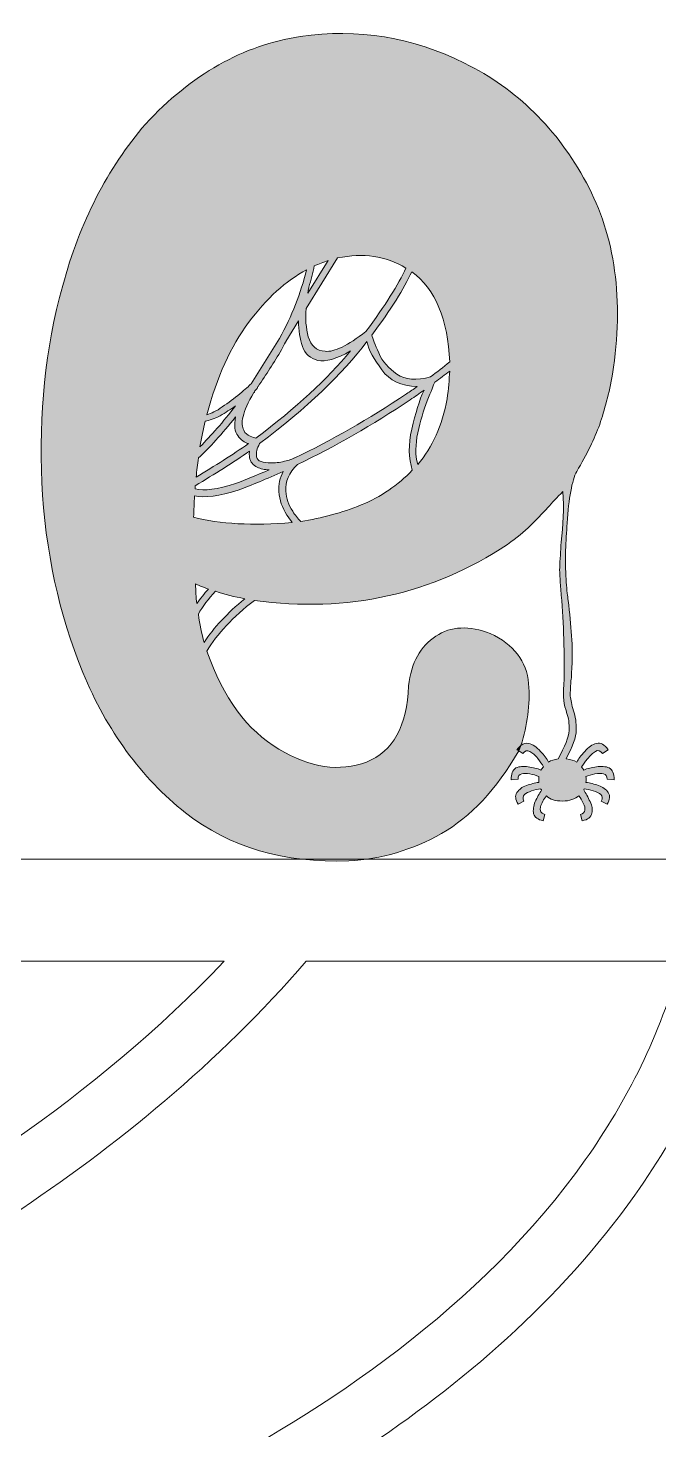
# Model space of a CAD drawing. Extents: x 32 to 969, y -780 to -219.
# Drawn here: x 213.1 to 337.1, y -495.7 to -219.8 of the extents above; entities that cross this region are included whole.
import ezdxf

# ---------------------------------------------------------------- set-up
doc = ezdxf.new("R2010")
doc.units = 0
doc.header["$MEASUREMENT"] = 0
doc.layers.add('Layer 1', color=7, linetype='Continuous', lineweight=0)

# ---------------------------------------------------------------- blocks, each defined once
blk = doc.blocks.new('Block_1')
at = {"layer": 'Layer 1', "true_color": 0x000000, "transparency": 33554687}
h = blk.add_hatch(color=18, dxfattribs=at)
h.dxf.hatch_style = 2
edge = h.paths.add_edge_path()
edge.add_spline(control_points=[(292.21, -288.5), (289.48, -289.23), (287.28, -289.12), (285.61, -287.97), (284.02, -286.81), (282.76, -285.45), (282.03, -283.77), (281.29, -282.19), (280.88, -280.94), (280.66, -280.31), (284.45, -275.26), (286.97, -271.07), (288.54, -267.81), (293.16, -271.27), (295.68, -277.16), (296, -285.55), (294.73, -286.61), (293.47, -287.55), (292.21, -288.5)], knot_values=[0, 0, 0, 0, 1, 1, 1, 2, 2, 2, 3, 3, 3, 4, 4, 4, 5, 5, 5, 6, 6, 6, 6], degree=3, periodic=0)
edge = h.paths.add_edge_path()
edge.add_spline(control_points=[(295.47, -292.8), (294.53, -298.04), (292.64, -302.35), (289.7, -305.71), (289.17, -303.92), (289.28, -301.82), (289.7, -299.52), (290.22, -297.2), (290.85, -295.1), (291.58, -293.21), (292.33, -291.33), (292.84, -290.07), (293.05, -289.54), (294.1, -288.81), (295.04, -288.07), (296, -287.34), (295.89, -289.02), (295.78, -290.91), (295.47, -292.8)], knot_values=[0, 0, 0, 0, 1, 1, 1, 2, 2, 2, 3, 3, 3, 4, 4, 4, 5, 5, 5, 6, 6, 6, 6], degree=3, periodic=0)
edge = h.paths.add_edge_path()
edge.add_spline(control_points=[(278.56, -313.68), (274.79, -315.25), (270.8, -316.31), (266.71, -316.94), (266.08, -316.31), (265.55, -315.68), (265.13, -314.94), (264.3, -313.68), (263.87, -312.42), (263.77, -310.95), (263.55, -309.18), (264.4, -307.39), (266.08, -305.71), (273.43, -302.25), (280.78, -297.94), (288.22, -293.01), (289.17, -292.38), (290.01, -291.74), (290.95, -291.11), (290.01, -293.11), (289.28, -295.63), (288.54, -298.77), (287.81, -301.82), (287.91, -304.45), (288.64, -306.86), (285.81, -309.81), (282.45, -312.11), (278.56, -313.68)], knot_values=[0, 0, 0, 0, 1, 1, 1, 2, 2, 2, 3, 3, 3, 4, 4, 4, 5, 5, 5, 6, 6, 6, 7, 7, 7, 8, 8, 8, 9, 9, 9, 9], degree=3, periodic=0)
edge = h.paths.add_edge_path()
edge.add_spline(control_points=[(245.61, -316.1), (245.71, -314.74), (245.71, -313.27), (245.81, -311.9), (247.81, -312.32), (250.65, -312.01), (254.42, -310.75), (257.05, -309.81), (259.99, -308.54), (263.24, -307.08), (262.61, -308.34), (262.3, -309.69), (262.41, -311.07), (262.51, -312.74), (263.04, -314.21), (263.98, -315.68), (264.3, -316.21), (264.61, -316.63), (265.03, -317.15), (257.26, -317.78), (250.75, -317.47), (245.61, -316.1)], knot_values=[0, 0, 0, 0, 1, 1, 1, 2, 2, 2, 3, 3, 3, 4, 4, 4, 5, 5, 5, 6, 6, 6, 7, 7, 7, 7], degree=3, periodic=0)
edge = h.paths.add_edge_path()
edge.add_spline(control_points=[(247.7, -340.77), (247.19, -338.98), (246.87, -337.2), (246.56, -335.21), (247.39, -333.64), (248.54, -332.16), (249.92, -330.69), (251.8, -331.32), (253.69, -331.74), (255.69, -332.16), (252.22, -334.99), (249.6, -337.82), (247.7, -340.77)], knot_values=[0, 0, 0, 0, 1, 1, 1, 2, 2, 2, 3, 3, 3, 4, 4, 4, 4], degree=3, periodic=0)
edge = h.paths.add_edge_path()
edge.add_spline(control_points=[(246.03, -329.22), (246.03, -329.22), (246.97, -329.65), (246.97, -329.65), (247.5, -329.85), (248.02, -330.06), (248.54, -330.28), (247.7, -331.11), (246.97, -332.16), (246.24, -333.11), (246.13, -331.85), (246.03, -330.59), (246.03, -329.22)], knot_values=[0, 0, 0, 0, 1, 1, 1, 2, 2, 2, 3, 3, 3, 4, 4, 4, 4], degree=3, periodic=0)
edge = h.paths.add_edge_path()
edge.add_spline(control_points=[(245.93, -309.91), (249.8, -307.59), (253.38, -305.39), (256.63, -303.09), (256.63, -303.4), (256.52, -303.72), (256.63, -304.03), (256.63, -304.98), (257.05, -305.61), (257.89, -306.13), (258.52, -306.45), (259.25, -306.76), (260.19, -306.76), (260.19, -306.76), (260.51, -306.76), (260.51, -306.76), (258.09, -307.81), (255.89, -308.75), (253.9, -309.49), (250.33, -310.64), (247.7, -310.95), (245.93, -310.54), (245.93, -310.54), (245.93, -309.91), (245.93, -309.91)], knot_values=[0, 0, 0, 0, 1, 1, 1, 2, 2, 2, 3, 3, 3, 4, 4, 4, 5, 5, 5, 6, 6, 6, 7, 7, 7, 8, 8, 8, 8], degree=3, periodic=0)
edge = h.paths.add_edge_path()
edge.add_spline(control_points=[(246.56, -304.45), (248.76, -302.46), (251.17, -299.73), (253.9, -296.37), (253.59, -298.04), (253.69, -299.3), (254.32, -300.05), (254.95, -300.88), (255.58, -301.4), (256.42, -301.62), (253.27, -303.82), (249.8, -306.02), (246.13, -308.22), (246.24, -306.96), (246.44, -305.71), (246.56, -304.45)], knot_values=[0, 0, 0, 0, 1, 1, 1, 2, 2, 2, 3, 3, 3, 4, 4, 4, 5, 5, 5, 5], degree=3, periodic=0)
edge = h.paths.add_edge_path()
edge.add_spline(control_points=[(247.92, -297.2), (248.76, -297.1), (249.7, -296.69), (250.86, -296.16), (251.9, -295.53), (252.85, -294.9), (253.9, -294.16), (251.38, -297.42), (249.07, -300.05), (246.87, -302.25), (247.19, -300.46), (247.6, -298.77), (247.92, -297.2)], knot_values=[0, 0, 0, 0, 1, 1, 1, 2, 2, 2, 3, 3, 3, 4, 4, 4, 4], degree=3, periodic=0)
edge = h.paths.add_edge_path()
edge.add_spline(control_points=[(256.42, -277.79), (259.99, -273.06), (263.77, -269.6), (267.86, -267.4), (266.71, -272.02), (264.92, -276.53), (262.51, -280.94), (262.51, -280.94), (256.95, -289.85), (256.95, -289.85), (256.52, -290.28), (255.79, -290.91), (254.73, -291.85), (253.59, -292.7), (252.53, -293.64), (251.27, -294.37), (250.12, -295.21), (249.07, -295.74), (248.23, -295.94), (250.23, -288.5), (252.96, -282.51), (256.42, -277.79)], knot_values=[0, 0, 0, 0, 1, 1, 1, 2, 2, 2, 3, 3, 3, 4, 4, 4, 5, 5, 5, 6, 6, 6, 7, 7, 7, 7], degree=3, periodic=0)
edge = h.paths.add_edge_path()
edge.add_spline(control_points=[(268.28, -270.86), (268.7, -269.39), (269.13, -268.03), (269.33, -266.66), (270.27, -266.24), (271.21, -265.93), (272.06, -265.61), (272.06, -265.61), (268.07, -272.02), (268.07, -272.02), (268.17, -271.27), (268.28, -270.86), (268.28, -270.86)], knot_values=[0, 0, 0, 0, 1, 1, 1, 2, 2, 2, 3, 3, 3, 4, 4, 4, 4], degree=3, periodic=0)
edge = h.paths.add_edge_path()
edge.add_spline(control_points=[(257.89, -300.56), (257.58, -300.46), (257.26, -300.36), (256.73, -300.15), (256.21, -299.93), (255.79, -299.62), (255.48, -298.99), (255.16, -298.36), (255.05, -297.52), (255.38, -296.26), (255.58, -295.1), (256.32, -293.53), (257.46, -291.54), (257.46, -291.54), (257.58, -291.54), (257.58, -291.54), (257.58, -291.43), (257.68, -291.33), (257.68, -291.23), (257.89, -291.01), (258.09, -290.8), (258.21, -290.6), (258.21, -290.6), (258.21, -290.48), (258.21, -290.48), (258.21, -290.48), (258.31, -290.38), (258.31, -290.38), (259.88, -288.07), (261.45, -285.65), (262.92, -283.14), (263.14, -282.62), (263.45, -282.09), (263.67, -281.66), (263.77, -281.56), (263.77, -281.56), (263.77, -281.56), (263.77, -281.56), (266.28, -277.48), (266.28, -277.48), (266.28, -279.36), (266.5, -281.04), (267.03, -282.51), (267.54, -283.98), (268.6, -284.92), (270.07, -285.24), (271.53, -285.55), (273.74, -285.02), (276.47, -283.35), (271.96, -288.91), (265.77, -294.59), (257.89, -300.56)], knot_values=[0, 0, 0, 0, 1, 1, 1, 2, 2, 2, 3, 3, 3, 4, 4, 4, 5, 5, 5, 6, 6, 6, 7, 7, 7, 8, 8, 8, 9, 9, 9, 10, 10, 10, 11, 11, 11, 12, 12, 12, 13, 13, 13, 14, 14, 14, 15, 15, 15, 16, 16, 16, 17, 17, 17, 17], degree=3, periodic=0)
edge = h.paths.add_edge_path()
edge.add_spline(control_points=[(258.62, -301.62), (267.86, -294.59), (274.89, -287.97), (279.72, -281.56), (280.03, -283.25), (281.09, -285.02), (282.66, -287.12), (284.14, -289.23), (286.44, -290.28), (289.6, -290.38), (288.85, -290.91), (288.22, -291.33), (287.49, -291.85), (280.03, -296.79), (272.69, -300.99), (265.55, -304.45), (265.55, -304.45), (265.45, -304.45), (265.45, -304.45), (264.81, -304.76), (264.08, -304.98), (263.14, -305.18), (262.19, -305.39), (261.25, -305.49), (260.31, -305.39), (259.57, -305.39), (259.05, -305.18), (258.52, -304.98), (258.21, -304.76), (257.99, -304.35), (257.99, -303.92), (257.89, -303.4), (258.09, -302.66), (258.62, -301.62)], knot_values=[0, 0, 0, 0, 1, 1, 1, 2, 2, 2, 3, 3, 3, 4, 4, 4, 5, 5, 5, 6, 6, 6, 7, 7, 7, 8, 8, 8, 9, 9, 9, 10, 10, 10, 11, 11, 11, 11], degree=3, periodic=0)
edge = h.paths.add_edge_path()
edge.add_spline(control_points=[(287.38, -267.08), (285.92, -270.33), (283.29, -274.43), (279.52, -279.58), (275.94, -282.31), (273.22, -283.67), (271.53, -283.45), (269.76, -283.35), (268.7, -282.31), (268.17, -280.62), (267.76, -278.83), (267.54, -277.05), (267.76, -275.06), (267.76, -275.06), (273.94, -265.08), (273.94, -265.08), (278.99, -264.04), (283.39, -264.67), (287.38, -267.08)], knot_values=[0, 0, 0, 0, 1, 1, 1, 2, 2, 2, 3, 3, 3, 4, 4, 4, 5, 5, 5, 6, 6, 6, 6], degree=3, periodic=0)
edge = h.paths.add_edge_path()
edge.add_spline(control_points=[(326.23, -366.61), (326.75, -366.71), (326.96, -367.02), (326.96, -367.65), (326.96, -367.65), (328.32, -367.77), (328.32, -367.77), (328.32, -366.61), (328, -365.77), (327.37, -365.45), (326.65, -365.14), (325.8, -365.04), (324.86, -365.24), (323.92, -365.35), (323.07, -365.55), (322.34, -365.87), (322.23, -365.67), (322.13, -365.45), (321.91, -365.24), (322.23, -364.82), (322.56, -364.29), (323.07, -363.67), (323.6, -363.04), (324.13, -362.51), (324.64, -362.19), (325.17, -361.88), (325.59, -361.99), (326.02, -362.62), (326.02, -362.62), (327.17, -361.88), (327.17, -361.88), (326.43, -360.83), (325.7, -360.42), (324.86, -360.62), (324.02, -360.83), (323.29, -361.36), (322.56, -362.19), (321.81, -363.04), (321.29, -363.67), (320.97, -364.29), (320.46, -363.98), (319.83, -363.78), (318.98, -363.67), (318.98, -363.67), (318.87, -363.67), (318.87, -363.67), (320.14, -361.25), (320.87, -359.36), (320.87, -358), (320.87, -356.53), (320.77, -355.27), (320.34, -354.22), (319.93, -352.96), (319.83, -352.02), (319.71, -351.29), (319.71, -350.54), (319.71, -349.7), (319.83, -348.76), (319.83, -348.44), (319.83, -348.13), (319.93, -347.71), (319.93, -347.71), (319.93, -346.77), (319.93, -346.77), (320.14, -344.04), (320.14, -341.62), (319.93, -339.42), (319.83, -337.32), (319.61, -335.01), (319.3, -332.49), (319.2, -332.08), (319.2, -331.55), (319.08, -331.02), (318.97, -329.79), (318.87, -328.18), (318.78, -326.21), (318.78, -326.21), (318.78, -326.12), (318.78, -326.12), (318.78, -326.12), (318.79, -322.64), (318.79, -322.64), (318.87, -320.83), (318.97, -319.04), (319.08, -317.26), (319.4, -312.32), (320.03, -308.96), (320.97, -307.08), (322.97, -303.72), (324.44, -300.67), (325.49, -297.83), (326.43, -295), (327.37, -291.74), (328, -287.97), (330.32, -273.37), (328.53, -260.78), (322.87, -250.29), (317.1, -239.68), (309.22, -231.81), (298.93, -226.78), (288.75, -221.63), (277.93, -219.84), (266.6, -221.52), (255.38, -223.2), (245.19, -228.98), (236.17, -238.74), (228.7, -247.45), (223.24, -258.05), (219.89, -270.54), (216.43, -283.04), (215.17, -295.94), (215.8, -309.28), (216.43, -322.72), (219.16, -335.21), (223.87, -346.64), (228.6, -358.19), (235.32, -367.33), (244.03, -374.26), (252.75, -381.08), (263.45, -384.22), (276.16, -383.71), (282.56, -383.39), (288.64, -381.61), (294.41, -378.35), (300.1, -375.04), (305.18, -369.68), (309.56, -362.09), (309.56, -362.09), (309.22, -361.88), (309.22, -361.88), (309.47, -361.51), (309.74, -361.24), (309.99, -361.02), (311.28, -357.06), (311.83, -353), (311.52, -348.85), (311.11, -344.44), (308.59, -341.18), (303.97, -338.98), (299.87, -337.41), (296.2, -337.51), (293.27, -339.51), (290.22, -341.5), (288.44, -344.76), (287.91, -349.27), (287.59, -357.25), (284.86, -362.18), (279.62, -364.28), (274.37, -366.28), (268.6, -365.44), (262.41, -361.77), (256.21, -358.09), (251.49, -351.69), (248.23, -342.45), (250.23, -339.08), (253.38, -335.72), (257.58, -332.48), (275.94, -334.99), (292.53, -331.32), (307.33, -321.46), (309.22, -320.09), (310.69, -318.94), (311.84, -317.78), (313, -316.63), (314.15, -315.47), (315.31, -314.21), (316.15, -313.27), (317.1, -312.21), (318.24, -311.07), (318.46, -314.42), (318.35, -317.67), (317.93, -321.03), (317.79, -322.75), (317.7, -324.45), (317.62, -326.12), (317.62, -326.25), (317.61, -326.38), (317.61, -326.5), (317.64, -327.06), (317.66, -327.61), (317.7, -328.16), (317.76, -329.27), (317.84, -330.35), (317.93, -331.45), (318.46, -337.11), (318.56, -342.98), (318.46, -349.07), (318.24, -351.39), (318.46, -353.17), (318.98, -354.43), (318.98, -354.53), (318.98, -354.53), (318.98, -354.53), (319.4, -355.59), (319.51, -356.73), (319.51, -358.1), (319.4, -359.36), (318.67, -361.25), (317.3, -363.67), (316.57, -363.78), (315.94, -363.98), (315.41, -364.29), (315.1, -363.67), (314.57, -362.94), (313.84, -362.19), (313.11, -361.36), (312.37, -360.83), (311.52, -360.62), (310.98, -360.49), (310.48, -360.62), (309.99, -361.02), (309.91, -361.27), (309.84, -361.51), (309.75, -361.77), (309.69, -361.88), (309.62, -361.99), (309.56, -362.09), (309.56, -362.09), (310.38, -362.62), (310.38, -362.62), (310.79, -362.09), (311.21, -361.88), (311.74, -362.19), (312.27, -362.51), (312.79, -362.94), (313.31, -363.56), (313.74, -364.19), (314.15, -364.72), (314.47, -365.24), (314.25, -365.35), (314.05, -365.67), (313.94, -365.87), (313.21, -365.55), (312.37, -365.35), (311.42, -365.24), (310.48, -365.04), (309.75, -365.14), (309.01, -365.45), (308.38, -365.87), (308.06, -366.61), (308.06, -367.77), (308.06, -367.77), (309.43, -367.65), (309.43, -367.65), (309.43, -367.02), (309.64, -366.71), (310.16, -366.61), (310.58, -366.5), (311.11, -366.5), (311.74, -366.61), (312.37, -366.71), (313, -366.92), (313.52, -367.14), (313.52, -367.14), (313.52, -368.28), (313.52, -368.28), (312.68, -368.4), (311.95, -368.6), (311.11, -368.91), (310.16, -369.23), (309.64, -369.65), (309.22, -370.28), (308.79, -370.91), (308.91, -371.64), (309.43, -372.59), (309.43, -372.59), (310.58, -371.96), (310.58, -371.96), (310.38, -371.44), (310.38, -371.01), (310.69, -370.7), (311.01, -370.38), (311.52, -370.18), (312.05, -369.97), (312.68, -369.75), (313.31, -369.65), (313.94, -369.54), (313.94, -369.65), (313.94, -369.65), (313.94, -369.65), (314.05, -369.75), (314.05, -369.75), (314.05, -369.85), (313.62, -370.5), (313.21, -371.23), (312.79, -372.07), (312.48, -372.9), (312.37, -373.74), (312.48, -374.48), (312.68, -375.11), (313.31, -375.63), (314.37, -375.84), (314.37, -375.84), (314.68, -374.59), (314.68, -374.59), (313.94, -374.37), (313.62, -373.86), (313.84, -373.11), (314.05, -372.38), (314.47, -371.64), (315, -370.91), (315.73, -371.64), (316.78, -371.96), (318.14, -371.96), (319.61, -371.96), (320.66, -371.54), (321.4, -370.91), (321.71, -371.33), (322.03, -371.86), (322.23, -372.38), (322.56, -372.9), (322.66, -373.33), (322.56, -373.74), (322.56, -374.17), (322.23, -374.48), (321.71, -374.59), (321.71, -374.59), (322.03, -375.84), (322.03, -375.84), (323.19, -375.63), (323.81, -375.11), (323.92, -374.37), (324.13, -373.64), (324.02, -372.9), (323.6, -372.07), (323.19, -371.23), (322.76, -370.38), (322.34, -369.75), (322.34, -369.75), (322.44, -369.54), (322.44, -369.54), (322.97, -369.65), (323.6, -369.75), (324.23, -369.97), (324.86, -370.07), (325.39, -370.38), (325.7, -370.7), (326.02, -371.01), (326.12, -371.44), (325.8, -371.96), (325.8, -371.96), (326.96, -372.59), (326.96, -372.59), (327.49, -371.64), (327.59, -370.91), (327.17, -370.28), (326.75, -369.65), (326.12, -369.23), (325.27, -368.91), (324.44, -368.6), (323.6, -368.4), (322.76, -368.28), (322.87, -367.87), (322.87, -367.55), (322.76, -367.14), (323.29, -366.92), (323.92, -366.81), (324.54, -366.61), (325.27, -366.5), (325.8, -366.5), (326.23, -366.61)], knot_values=[0, 0, 0, 0, 1, 1, 1, 2, 2, 2, 3, 3, 3, 4, 4, 4, 5, 5, 5, 6, 6, 6, 7, 7, 7, 8, 8, 8, 9, 9, 9, 10, 10, 10, 11, 11, 11, 12, 12, 12, 13, 13, 13, 14, 14, 14, 15, 15, 15, 16, 16, 16, 17, 17, 17, 18, 18, 18, 19, 19, 19, 20, 20, 20, 21, 21, 21, 22, 22, 22, 23, 23, 23, 24, 24, 24, 25, 25, 25, 26, 26, 26, 27, 27, 27, 28, 28, 28, 29, 29, 29, 30, 30, 30, 31, 31, 31, 32, 32, 32, 33, 33, 33, 34, 34, 34, 35, 35, 35, 36, 36, 36, 37, 37, 37, 38, 38, 38, 39, 39, 39, 40, 40, 40, 41, 41, 41, 42, 42, 42, 43, 43, 43, 44, 44, 44, 45, 45, 45, 46, 46, 46, 47, 47, 47, 48, 48, 48, 49, 49, 49, 50, 50, 50, 51, 51, 51, 52, 52, 52, 53, 53, 53, 54, 54, 54, 55, 55, 55, 56, 56, 56, 57, 57, 57, 58, 58, 58, 59, 59, 59, 60, 60, 60, 61, 61, 61, 62, 62, 62, 63, 63, 63, 64, 64, 64, 65, 65, 65, 66, 66, 66, 67, 67, 67, 68, 68, 68, 69, 69, 69, 70, 70, 70, 71, 71, 71, 72, 72, 72, 73, 73, 73, 74, 74, 74, 75, 75, 75, 76, 76, 76, 77, 77, 77, 78, 78, 78, 79, 79, 79, 80, 80, 80, 81, 81, 81, 82, 82, 82, 83, 83, 83, 84, 84, 84, 85, 85, 85, 86, 86, 86, 87, 87, 87, 88, 88, 88, 89, 89, 89, 90, 90, 90, 91, 91, 91, 92, 92, 92, 93, 93, 93, 94, 94, 94, 95, 95, 95, 96, 96, 96, 97, 97, 97, 98, 98, 98, 99, 99, 99, 100, 100, 100, 101, 101, 101, 102, 102, 102, 103, 103, 103, 104, 104, 104, 105, 105, 105, 106, 106, 106, 107, 107, 107, 108, 108, 108, 109, 109, 109, 110, 110, 110, 111, 111, 111, 112, 112, 112, 113, 113, 113, 114, 114, 114, 115, 115, 115, 116, 116, 116, 117, 117, 117, 118, 118, 118, 119, 119, 119, 120, 120, 120, 120], degree=3, periodic=0)
h = blk.add_hatch(color=18, dxfattribs=at)
h.dxf.hatch_style = 2
edge = h.paths.add_edge_path()
edge.add_spline(control_points=[(309.22, -361.88), (309.22, -361.88), (309.56, -362.09), (309.56, -362.09), (309.62, -361.99), (309.69, -361.88), (309.75, -361.77), (309.84, -361.51), (309.91, -361.27), (309.99, -361.02), (309.74, -361.24), (309.47, -361.51), (309.22, -361.88)], knot_values=[0, 0, 0, 0, 1, 1, 1, 2, 2, 2, 3, 3, 3, 4, 4, 4, 4], degree=3, periodic=0)
h = blk.add_hatch(color=18, dxfattribs=at)
h.dxf.hatch_style = 2
edge = h.paths.add_edge_path()
edge.add_spline(control_points=[(309.99, -361.02), (309.91, -361.27), (309.84, -361.51), (309.75, -361.77), (309.69, -361.88), (309.62, -361.99), (309.56, -362.09), (309.56, -362.09), (309.22, -361.88), (309.22, -361.88), (309.47, -361.51), (309.74, -361.24), (309.99, -361.02)], knot_values=[0, 0, 0, 0, 1, 1, 1, 2, 2, 2, 3, 3, 3, 4, 4, 4, 4], degree=3, periodic=0)
at = {"layer": 'Layer 1'}
for points, knots in [([(326.23, -366.61), (326.75, -366.71), (326.96, -367.02), (326.96, -367.65), (326.96, -367.65), (328.32, -367.77), (328.32, -367.77), (328.32, -366.61), (328, -365.77), (327.37, -365.45), (326.65, -365.14), (325.8, -365.04), (324.86, -365.24), (323.92, -365.35), (323.07, -365.55), (322.34, -365.87), (322.23, -365.67), (322.13, -365.45), (321.91, -365.24), (322.23, -364.82), (322.56, -364.29), (323.07, -363.67), (323.6, -363.04), (324.13, -362.51), (324.64, -362.19), (325.17, -361.88), (325.59, -361.99), (326.02, -362.62), (326.02, -362.62), (327.17, -361.88), (327.17, -361.88), (326.43, -360.83), (325.7, -360.42), (324.86, -360.62), (324.02, -360.83), (323.29, -361.36), (322.56, -362.19), (321.81, -363.04), (321.29, -363.67), (320.97, -364.29), (320.46, -363.98), (319.83, -363.78), (318.98, -363.67), (318.98, -363.67), (318.87, -363.67), (318.87, -363.67), (320.14, -361.25), (320.87, -359.36), (320.87, -358), (320.87, -356.53), (320.77, -355.27), (320.34, -354.22), (319.93, -352.96), (319.83, -352.02), (319.71, -351.29), (319.71, -350.54), (319.71, -349.7), (319.83, -348.76), (319.83, -348.44), (319.83, -348.13), (319.93, -347.71), (319.93, -347.71), (319.93, -346.77), (319.93, -346.77), (320.14, -344.04), (320.14, -341.62), (319.93, -339.42), (319.83, -337.32), (319.61, -335.01), (319.3, -332.49), (319.2, -332.08), (319.2, -331.55), (319.08, -331.02), (318.97, -329.79), (318.87, -328.18), (318.78, -326.21), (318.78, -326.21), (318.78, -326.12), (318.78, -326.12), (318.78, -326.12), (318.79, -322.64), (318.79, -322.64), (318.87, -320.83), (318.97, -319.04), (319.08, -317.26), (319.4, -312.32), (320.03, -308.96), (320.97, -307.08), (322.97, -303.72), (324.44, -300.67), (325.49, -297.83), (326.43, -295), (327.37, -291.74), (328, -287.97), (330.32, -273.37), (328.53, -260.78), (322.87, -250.29), (317.1, -239.68), (309.22, -231.81), (298.93, -226.78), (288.75, -221.63), (277.93, -219.84), (266.6, -221.52), (255.38, -223.2), (245.19, -228.98), (236.17, -238.74), (228.7, -247.45), (223.24, -258.05), (219.89, -270.54), (216.43, -283.04), (215.17, -295.94), (215.8, -309.28), (216.43, -322.72), (219.16, -335.21), (223.87, -346.64), (228.6, -358.19), (235.32, -367.33), (244.03, -374.26), (252.75, -381.08), (263.45, -384.22), (276.16, -383.71), (282.56, -383.39), (288.64, -381.61), (294.41, -378.35), (300.1, -375.04), (305.18, -369.68), (309.56, -362.09), (309.56, -362.09), (309.22, -361.88), (309.22, -361.88), (309.47, -361.51), (309.74, -361.24), (309.99, -361.02), (311.28, -357.06), (311.83, -353), (311.52, -348.85), (311.11, -344.44), (308.59, -341.18), (303.97, -338.98), (299.87, -337.41), (296.2, -337.51), (293.27, -339.51), (290.22, -341.5), (288.44, -344.76), (287.91, -349.27), (287.59, -357.25), (284.86, -362.18), (279.62, -364.28), (274.37, -366.28), (268.6, -365.44), (262.41, -361.77), (256.21, -358.09), (251.49, -351.69), (248.23, -342.45), (250.23, -339.08), (253.38, -335.72), (257.58, -332.48), (275.94, -334.99), (292.53, -331.32), (307.33, -321.46), (309.22, -320.09), (310.69, -318.94), (311.84, -317.78), (313, -316.63), (314.15, -315.47), (315.31, -314.21), (316.15, -313.27), (317.1, -312.21), (318.24, -311.07), (318.46, -314.42), (318.35, -317.67), (317.93, -321.03), (317.79, -322.75), (317.7, -324.45), (317.62, -326.12), (317.62, -326.25), (317.61, -326.38), (317.61, -326.5), (317.64, -327.06), (317.66, -327.61), (317.7, -328.16), (317.76, -329.27), (317.84, -330.35), (317.93, -331.45), (318.46, -337.11), (318.56, -342.98), (318.46, -349.07), (318.24, -351.39), (318.46, -353.17), (318.98, -354.43), (318.98, -354.53), (318.98, -354.53), (318.98, -354.53), (319.4, -355.59), (319.51, -356.73), (319.51, -358.1), (319.4, -359.36), (318.67, -361.25), (317.3, -363.67), (316.57, -363.78), (315.94, -363.98), (315.41, -364.29), (315.1, -363.67), (314.57, -362.94), (313.84, -362.19), (313.11, -361.36), (312.37, -360.83), (311.52, -360.62), (310.98, -360.49), (310.48, -360.62), (309.99, -361.02), (309.91, -361.27), (309.84, -361.51), (309.75, -361.77), (309.69, -361.88), (309.62, -361.99), (309.56, -362.09), (309.56, -362.09), (310.38, -362.62), (310.38, -362.62), (310.79, -362.09), (311.21, -361.88), (311.74, -362.19), (312.27, -362.51), (312.79, -362.94), (313.31, -363.56), (313.74, -364.19), (314.15, -364.72), (314.47, -365.24), (314.25, -365.35), (314.05, -365.67), (313.94, -365.87), (313.21, -365.55), (312.37, -365.35), (311.42, -365.24), (310.48, -365.04), (309.75, -365.14), (309.01, -365.45), (308.38, -365.87), (308.06, -366.61), (308.06, -367.77), (308.06, -367.77), (309.43, -367.65), (309.43, -367.65), (309.43, -367.02), (309.64, -366.71), (310.16, -366.61), (310.58, -366.5), (311.11, -366.5), (311.74, -366.61), (312.37, -366.71), (313, -366.92), (313.52, -367.14), (313.52, -367.14), (313.52, -368.28), (313.52, -368.28), (312.68, -368.4), (311.95, -368.6), (311.11, -368.91), (310.16, -369.23), (309.64, -369.65), (309.22, -370.28), (308.79, -370.91), (308.91, -371.64), (309.43, -372.59), (309.43, -372.59), (310.58, -371.96), (310.58, -371.96), (310.38, -371.44), (310.38, -371.01), (310.69, -370.7), (311.01, -370.38), (311.52, -370.18), (312.05, -369.97), (312.68, -369.75), (313.31, -369.65), (313.94, -369.54), (313.94, -369.65), (313.94, -369.65), (313.94, -369.65), (314.05, -369.75), (314.05, -369.75), (314.05, -369.85), (313.62, -370.5), (313.21, -371.23), (312.79, -372.07), (312.48, -372.9), (312.37, -373.74), (312.48, -374.48), (312.68, -375.11), (313.31, -375.63), (314.37, -375.84), (314.37, -375.84), (314.68, -374.59), (314.68, -374.59), (313.94, -374.37), (313.62, -373.86), (313.84, -373.11), (314.05, -372.38), (314.47, -371.64), (315, -370.91), (315.73, -371.64), (316.78, -371.96), (318.14, -371.96), (319.61, -371.96), (320.66, -371.54), (321.4, -370.91), (321.71, -371.33), (322.03, -371.86), (322.23, -372.38), (322.56, -372.9), (322.66, -373.33), (322.56, -373.74), (322.56, -374.17), (322.23, -374.48), (321.71, -374.59), (321.71, -374.59), (322.03, -375.84), (322.03, -375.84), (323.19, -375.63), (323.81, -375.11), (323.92, -374.37), (324.13, -373.64), (324.02, -372.9), (323.6, -372.07), (323.19, -371.23), (322.76, -370.38), (322.34, -369.75), (322.34, -369.75), (322.44, -369.54), (322.44, -369.54), (322.97, -369.65), (323.6, -369.75), (324.23, -369.97), (324.86, -370.07), (325.39, -370.38), (325.7, -370.7), (326.02, -371.01), (326.12, -371.44), (325.8, -371.96), (325.8, -371.96), (326.96, -372.59), (326.96, -372.59), (327.49, -371.64), (327.59, -370.91), (327.17, -370.28), (326.75, -369.65), (326.12, -369.23), (325.27, -368.91), (324.44, -368.6), (323.6, -368.4), (322.76, -368.28), (322.87, -367.87), (322.87, -367.55), (322.76, -367.14), (323.29, -366.92), (323.92, -366.81), (324.54, -366.61), (325.27, -366.5), (325.8, -366.5), (326.23, -366.61)], [0, 0, 0, 0, 1, 1, 1, 2, 2, 2, 3, 3, 3, 4, 4, 4, 5, 5, 5, 6, 6, 6, 7, 7, 7, 8, 8, 8, 9, 9, 9, 10, 10, 10, 11, 11, 11, 12, 12, 12, 13, 13, 13, 14, 14, 14, 15, 15, 15, 16, 16, 16, 17, 17, 17, 18, 18, 18, 19, 19, 19, 20, 20, 20, 21, 21, 21, 22, 22, 22, 23, 23, 23, 24, 24, 24, 25, 25, 25, 26, 26, 26, 27, 27, 27, 28, 28, 28, 29, 29, 29, 30, 30, 30, 31, 31, 31, 32, 32, 32, 33, 33, 33, 34, 34, 34, 35, 35, 35, 36, 36, 36, 37, 37, 37, 38, 38, 38, 39, 39, 39, 40, 40, 40, 41, 41, 41, 42, 42, 42, 43, 43, 43, 44, 44, 44, 45, 45, 45, 46, 46, 46, 47, 47, 47, 48, 48, 48, 49, 49, 49, 50, 50, 50, 51, 51, 51, 52, 52, 52, 53, 53, 53, 54, 54, 54, 55, 55, 55, 56, 56, 56, 57, 57, 57, 58, 58, 58, 59, 59, 59, 60, 60, 60, 61, 61, 61, 62, 62, 62, 63, 63, 63, 64, 64, 64, 65, 65, 65, 66, 66, 66, 67, 67, 67, 68, 68, 68, 69, 69, 69, 70, 70, 70, 71, 71, 71, 72, 72, 72, 73, 73, 73, 74, 74, 74, 75, 75, 75, 76, 76, 76, 77, 77, 77, 78, 78, 78, 79, 79, 79, 80, 80, 80, 81, 81, 81, 82, 82, 82, 83, 83, 83, 84, 84, 84, 85, 85, 85, 86, 86, 86, 87, 87, 87, 88, 88, 88, 89, 89, 89, 90, 90, 90, 91, 91, 91, 92, 92, 92, 93, 93, 93, 94, 94, 94, 95, 95, 95, 96, 96, 96, 97, 97, 97, 98, 98, 98, 99, 99, 99, 100, 100, 100, 101, 101, 101, 102, 102, 102, 103, 103, 103, 104, 104, 104, 105, 105, 105, 106, 106, 106, 107, 107, 107, 108, 108, 108, 109, 109, 109, 110, 110, 110, 111, 111, 111, 112, 112, 112, 113, 113, 113, 114, 114, 114, 115, 115, 115, 116, 116, 116, 117, 117, 117, 118, 118, 118, 119, 119, 119, 120, 120, 120, 120]), ([(287.38, -267.08), (285.92, -270.33), (283.29, -274.43), (279.52, -279.58), (275.94, -282.31), (273.22, -283.67), (271.53, -283.45), (269.76, -283.35), (268.7, -282.31), (268.17, -280.62), (267.76, -278.83), (267.54, -277.05), (267.76, -275.06), (267.76, -275.06), (273.94, -265.08), (273.94, -265.08), (278.99, -264.04), (283.39, -264.67), (287.38, -267.08)], [0, 0, 0, 0, 1, 1, 1, 2, 2, 2, 3, 3, 3, 4, 4, 4, 5, 5, 5, 6, 6, 6, 6]), ([(256.42, -277.79), (259.99, -273.06), (263.77, -269.6), (267.86, -267.4), (266.71, -272.02), (264.92, -276.53), (262.51, -280.94), (262.51, -280.94), (256.95, -289.85), (256.95, -289.85), (256.52, -290.28), (255.79, -290.91), (254.73, -291.85), (253.59, -292.7), (252.53, -293.64), (251.27, -294.37), (250.12, -295.21), (249.07, -295.74), (248.23, -295.94), (250.23, -288.5), (252.96, -282.51), (256.42, -277.79)], [0, 0, 0, 0, 1, 1, 1, 2, 2, 2, 3, 3, 3, 4, 4, 4, 5, 5, 5, 6, 6, 6, 7, 7, 7, 7]), ([(268.28, -270.86), (268.7, -269.39), (269.13, -268.03), (269.33, -266.66), (270.27, -266.24), (271.21, -265.93), (272.06, -265.61), (272.06, -265.61), (268.07, -272.02), (268.07, -272.02), (268.17, -271.27), (268.28, -270.86), (268.28, -270.86)], [0, 0, 0, 0, 1, 1, 1, 2, 2, 2, 3, 3, 3, 4, 4, 4, 4]), ([(292.21, -288.5), (289.48, -289.23), (287.28, -289.12), (285.61, -287.97), (284.02, -286.81), (282.76, -285.45), (282.03, -283.77), (281.29, -282.19), (280.88, -280.94), (280.66, -280.31), (284.45, -275.26), (286.97, -271.07), (288.54, -267.81), (293.16, -271.27), (295.68, -277.16), (296, -285.55), (294.73, -286.61), (293.47, -287.55), (292.21, -288.5)], [0, 0, 0, 0, 1, 1, 1, 2, 2, 2, 3, 3, 3, 4, 4, 4, 5, 5, 5, 6, 6, 6, 6]), ([(257.89, -300.56), (257.58, -300.46), (257.26, -300.36), (256.73, -300.15), (256.21, -299.93), (255.79, -299.62), (255.48, -298.99), (255.16, -298.36), (255.05, -297.52), (255.38, -296.26), (255.58, -295.1), (256.32, -293.53), (257.46, -291.54), (257.46, -291.54), (257.58, -291.54), (257.58, -291.54), (257.58, -291.43), (257.68, -291.33), (257.68, -291.23), (257.89, -291.01), (258.09, -290.8), (258.21, -290.6), (258.21, -290.6), (258.21, -290.48), (258.21, -290.48), (258.21, -290.48), (258.31, -290.38), (258.31, -290.38), (259.88, -288.07), (261.45, -285.65), (262.92, -283.14), (263.14, -282.62), (263.45, -282.09), (263.67, -281.66), (263.77, -281.56), (263.77, -281.56), (263.77, -281.56), (263.77, -281.56), (266.28, -277.48), (266.28, -277.48), (266.28, -279.36), (266.5, -281.04), (267.03, -282.51), (267.54, -283.98), (268.6, -284.92), (270.07, -285.24), (271.53, -285.55), (273.74, -285.02), (276.47, -283.35), (271.96, -288.91), (265.77, -294.59), (257.89, -300.56)], [0, 0, 0, 0, 1, 1, 1, 2, 2, 2, 3, 3, 3, 4, 4, 4, 5, 5, 5, 6, 6, 6, 7, 7, 7, 8, 8, 8, 9, 9, 9, 10, 10, 10, 11, 11, 11, 12, 12, 12, 13, 13, 13, 14, 14, 14, 15, 15, 15, 16, 16, 16, 17, 17, 17, 17]), ([(258.62, -301.62), (267.86, -294.59), (274.89, -287.97), (279.72, -281.56), (280.03, -283.25), (281.09, -285.02), (282.66, -287.12), (284.14, -289.23), (286.44, -290.28), (289.6, -290.38), (288.85, -290.91), (288.22, -291.33), (287.49, -291.85), (280.03, -296.79), (272.69, -300.99), (265.55, -304.45), (265.55, -304.45), (265.45, -304.45), (265.45, -304.45), (264.81, -304.76), (264.08, -304.98), (263.14, -305.18), (262.19, -305.39), (261.25, -305.49), (260.31, -305.39), (259.57, -305.39), (259.05, -305.18), (258.52, -304.98), (258.21, -304.76), (257.99, -304.35), (257.99, -303.92), (257.89, -303.4), (258.09, -302.66), (258.62, -301.62)], [0, 0, 0, 0, 1, 1, 1, 2, 2, 2, 3, 3, 3, 4, 4, 4, 5, 5, 5, 6, 6, 6, 7, 7, 7, 8, 8, 8, 9, 9, 9, 10, 10, 10, 11, 11, 11, 11]), ([(295.47, -292.8), (294.53, -298.04), (292.64, -302.35), (289.7, -305.71), (289.17, -303.92), (289.28, -301.82), (289.7, -299.52), (290.22, -297.2), (290.85, -295.1), (291.58, -293.21), (292.33, -291.33), (292.84, -290.07), (293.05, -289.54), (294.1, -288.81), (295.04, -288.07), (296, -287.34), (295.89, -289.02), (295.78, -290.91), (295.47, -292.8)], [0, 0, 0, 0, 1, 1, 1, 2, 2, 2, 3, 3, 3, 4, 4, 4, 5, 5, 5, 6, 6, 6, 6]), ([(278.56, -313.68), (274.79, -315.25), (270.8, -316.31), (266.71, -316.94), (266.08, -316.31), (265.55, -315.68), (265.13, -314.94), (264.3, -313.68), (263.87, -312.42), (263.77, -310.95), (263.55, -309.18), (264.4, -307.39), (266.08, -305.71), (273.43, -302.25), (280.78, -297.94), (288.22, -293.01), (289.17, -292.38), (290.01, -291.74), (290.95, -291.11), (290.01, -293.11), (289.28, -295.63), (288.54, -298.77), (287.81, -301.82), (287.91, -304.45), (288.64, -306.86), (285.81, -309.81), (282.45, -312.11), (278.56, -313.68)], [0, 0, 0, 0, 1, 1, 1, 2, 2, 2, 3, 3, 3, 4, 4, 4, 5, 5, 5, 6, 6, 6, 7, 7, 7, 8, 8, 8, 9, 9, 9, 9]), ([(247.92, -297.2), (248.76, -297.1), (249.7, -296.69), (250.86, -296.16), (251.9, -295.53), (252.85, -294.9), (253.9, -294.16), (251.38, -297.42), (249.07, -300.05), (246.87, -302.25), (247.19, -300.46), (247.6, -298.77), (247.92, -297.2)], [0, 0, 0, 0, 1, 1, 1, 2, 2, 2, 3, 3, 3, 4, 4, 4, 4]), ([(246.56, -304.45), (248.76, -302.46), (251.17, -299.73), (253.9, -296.37), (253.59, -298.04), (253.69, -299.3), (254.32, -300.05), (254.95, -300.88), (255.58, -301.4), (256.42, -301.62), (253.27, -303.82), (249.8, -306.02), (246.13, -308.22), (246.24, -306.96), (246.44, -305.71), (246.56, -304.45)], [0, 0, 0, 0, 1, 1, 1, 2, 2, 2, 3, 3, 3, 4, 4, 4, 5, 5, 5, 5]), ([(245.93, -309.91), (249.8, -307.59), (253.38, -305.39), (256.63, -303.09), (256.63, -303.4), (256.52, -303.72), (256.63, -304.03), (256.63, -304.98), (257.05, -305.61), (257.89, -306.13), (258.52, -306.45), (259.25, -306.76), (260.19, -306.76), (260.19, -306.76), (260.51, -306.76), (260.51, -306.76), (258.09, -307.81), (255.89, -308.75), (253.9, -309.49), (250.33, -310.64), (247.7, -310.95), (245.93, -310.54), (245.93, -310.54), (245.93, -309.91), (245.93, -309.91)], [0, 0, 0, 0, 1, 1, 1, 2, 2, 2, 3, 3, 3, 4, 4, 4, 5, 5, 5, 6, 6, 6, 7, 7, 7, 8, 8, 8, 8]), ([(245.61, -316.1), (245.71, -314.74), (245.71, -313.27), (245.81, -311.9), (247.81, -312.32), (250.65, -312.01), (254.42, -310.75), (257.05, -309.81), (259.99, -308.54), (263.24, -307.08), (262.61, -308.34), (262.3, -309.69), (262.41, -311.07), (262.51, -312.74), (263.04, -314.21), (263.98, -315.68), (264.3, -316.21), (264.61, -316.63), (265.03, -317.15), (257.26, -317.78), (250.75, -317.47), (245.61, -316.1)], [0, 0, 0, 0, 1, 1, 1, 2, 2, 2, 3, 3, 3, 4, 4, 4, 5, 5, 5, 6, 6, 6, 7, 7, 7, 7]), ([(246.03, -329.22), (246.03, -329.22), (246.97, -329.65), (246.97, -329.65), (247.5, -329.85), (248.02, -330.06), (248.54, -330.28), (247.7, -331.11), (246.97, -332.16), (246.24, -333.11), (246.13, -331.85), (246.03, -330.59), (246.03, -329.22)], [0, 0, 0, 0, 1, 1, 1, 2, 2, 2, 3, 3, 3, 4, 4, 4, 4]), ([(247.7, -340.77), (247.19, -338.98), (246.87, -337.2), (246.56, -335.21), (247.39, -333.64), (248.54, -332.16), (249.92, -330.69), (251.8, -331.32), (253.69, -331.74), (255.69, -332.16), (252.22, -334.99), (249.6, -337.82), (247.7, -340.77)], [0, 0, 0, 0, 1, 1, 1, 2, 2, 2, 3, 3, 3, 4, 4, 4, 4]), ([(309.22, -361.88), (309.22, -361.88), (309.56, -362.09), (309.56, -362.09), (309.62, -361.99), (309.69, -361.88), (309.75, -361.77), (309.84, -361.51), (309.91, -361.27), (309.99, -361.02), (309.74, -361.24), (309.47, -361.51), (309.22, -361.88)], [0, 0, 0, 0, 1, 1, 1, 2, 2, 2, 3, 3, 3, 4, 4, 4, 4]), ([(309.99, -361.02), (309.91, -361.27), (309.84, -361.51), (309.75, -361.77), (309.69, -361.88), (309.62, -361.99), (309.56, -362.09), (309.56, -362.09), (309.22, -361.88), (309.22, -361.88), (309.47, -361.51), (309.74, -361.24), (309.99, -361.02)], [0, 0, 0, 0, 1, 1, 1, 2, 2, 2, 3, 3, 3, 4, 4, 4, 4])]:
    blk.add_open_spline(points, degree=3, knots=knots, dxfattribs=at)
blk = doc.blocks.new('Block_0')
at = {"layer": 'Layer 1'}
for points, knots in [([(32, -383.37), (33.11, -390.12), (34.35, -396.84), (35.75, -403.5), (39.13, -419.69), (43.35, -435.56), (48.33, -451.11), (48.33, -451.11), (48.33, -451.13), (48.33, -451.13), (48.97, -453.14), (49.63, -455.14), (50.3, -457.13), (50.97, -459.13), (51.66, -461.11), (52.36, -463.1), (53.64, -466.75), (54.96, -470.39), (56.33, -473.99), (58.37, -479.38), (60.51, -484.72), (62.75, -490.01), (69.4, -505.83), (76.9, -521.21), (85.18, -536.11), (87.81, -540.85), (90.51, -545.53), (93.31, -550.16), (105.56, -570.53), (119.3, -589.89), (134.39, -608.12), (136.81, -611.05), (139.26, -613.95), (141.75, -616.81), (146.4, -622.16), (151.15, -627.41), (156.02, -632.54), (167.61, -644.74), (179.84, -656.32), (192.65, -667.21), (202.88, -675.93), (213.48, -684.22), (224.43, -692.03), (228.06, -694.64), (231.72, -697.18), (235.42, -699.67), (242.13, -704.2), (248.97, -708.55), (255.91, -712.73), (260.5, -715.5), (265.14, -718.19), (269.84, -720.79), (278.23, -725.46), (286.77, -729.88), (295.46, -734.03), (304.12, -738.18), (312.94, -742.07), (321.88, -745.7), (330.83, -749.33), (339.9, -752.68), (349.11, -755.77), (351.75, -756.65), (354.38, -757.51), (357.03, -758.35), (378.53, -765.14), (400.7, -770.45), (423.41, -774.12), (428.13, -774.89), (432.87, -775.59), (437.63, -776.21), (455.35, -778.55), (473.38, -779.9), (491.67, -780.21), (494.44, -780.26), (497.22, -780.29), (500, -780.29), (502.63, -780.29), (505.25, -780.26), (507.85, -780.21), (522.34, -779.97), (536.69, -779.09), (550.84, -777.58), (555.07, -777.14), (559.28, -776.62), (563.48, -776.07), (575.92, -774.41), (588.22, -772.26), (600.33, -769.66), (607.89, -768.02), (615.38, -766.22), (622.8, -764.23), (649.27, -757.16), (674.81, -747.85), (699.24, -736.53), (701.72, -735.39), (704.17, -734.22), (706.62, -733.03), (709.07, -731.85), (711.51, -730.64), (713.93, -729.41), (719.38, -726.65), (724.78, -723.79), (730.11, -720.82), (734.86, -718.19), (739.55, -715.47), (744.18, -712.68), (748.88, -709.85), (753.55, -706.93), (758.15, -703.93), (761.7, -701.63), (765.21, -699.28), (768.7, -696.89), (786.35, -684.72), (803.13, -671.4), (818.94, -657.03), (822.76, -653.56), (826.52, -650.04), (830.22, -646.44), (834.17, -642.62), (838.05, -638.72), (841.85, -634.75), (851.93, -624.29), (861.53, -613.34), (870.6, -601.98), (883.77, -585.54), (895.85, -568.19), (906.74, -550.06), (906.74, -550.06), (906.76, -550.05), (906.76, -550.05), (908.14, -547.76), (909.5, -545.46), (910.83, -543.14), (912.17, -540.84), (913.49, -538.51), (914.78, -536.17), (917.2, -531.83), (919.54, -527.45), (921.82, -523.04), (922.96, -520.82), (924.08, -518.61), (925.19, -516.37), (939.57, -487.38), (951.07, -456.7), (959.29, -424.73), (961.11, -417.71), (962.75, -410.63), (964.25, -403.5), (965.65, -396.83), (966.89, -390.12), (968, -383.37), (968, -383.37), (32, -383.37), (32, -383.37)], [0, 0, 0, 0, 1, 1, 1, 2, 2, 2, 3, 3, 3, 4, 4, 4, 5, 5, 5, 6, 6, 6, 7, 7, 7, 8, 8, 8, 9, 9, 9, 10, 10, 10, 11, 11, 11, 12, 12, 12, 13, 13, 13, 14, 14, 14, 15, 15, 15, 16, 16, 16, 17, 17, 17, 18, 18, 18, 19, 19, 19, 20, 20, 20, 21, 21, 21, 22, 22, 22, 23, 23, 23, 24, 24, 24, 25, 25, 25, 26, 26, 26, 27, 27, 27, 28, 28, 28, 29, 29, 29, 30, 30, 30, 31, 31, 31, 32, 32, 32, 33, 33, 33, 34, 34, 34, 35, 35, 35, 36, 36, 36, 37, 37, 37, 38, 38, 38, 39, 39, 39, 40, 40, 40, 41, 41, 41, 42, 42, 42, 43, 43, 43, 44, 44, 44, 45, 45, 45, 46, 46, 46, 47, 47, 47, 48, 48, 48, 49, 49, 49, 50, 50, 50, 51, 51, 51, 51]), ([(85.04, -485.47), (83.78, -484.98), (82.46, -484.96), (81.24, -485.3), (80.94, -484.64), (80.66, -483.99), (80.39, -483.32), (80.39, -483.32), (80.39, -483.31), (80.39, -483.31), (80.37, -483.29), (80.37, -483.27), (80.36, -483.26), (76.59, -474.32), (73.11, -465.32), (69.93, -456.22), (92.79, -446.75), (122.3, -432.57), (152.09, -412.87), (156.71, -409.81), (161.23, -406.68), (165.63, -403.5), (165.63, -403.5), (251.61, -403.5), (251.61, -403.5), (226.23, -430.31), (194.69, -450.42), (167.37, -464.4), (150.14, -473.22), (134.62, -479.61), (123.44, -483.79), (120.47, -484.89), (117.83, -485.84), (115.52, -486.64), (113.48, -487.35), (111.7, -487.95), (110.24, -488.42), (108.69, -488.92), (107.5, -489.3), (106.7, -489.55), (106.3, -489.66), (106, -489.75), (105.8, -489.81), (105.8, -489.81), (105.58, -489.87), (105.58, -489.87), (105.58, -489.87), (105.52, -489.89), (105.52, -489.89), (104.29, -490.24), (103.28, -490.97), (102.54, -491.9), (102.46, -491.99), (102.39, -492.09), (102.33, -492.18), (102.33, -492.18), (85.04, -485.47), (85.04, -485.47)], [0, 0, 0, 0, 1, 1, 1, 2, 2, 2, 3, 3, 3, 4, 4, 4, 5, 5, 5, 6, 6, 6, 7, 7, 7, 8, 8, 8, 9, 9, 9, 10, 10, 10, 11, 11, 11, 12, 12, 12, 13, 13, 13, 14, 14, 14, 15, 15, 15, 16, 16, 16, 17, 17, 17, 18, 18, 18, 19, 19, 19, 19]), ([(267.74, -403.5), (267.74, -403.5), (341.31, -403.5), (341.31, -403.5), (337.45, -417.93), (330.92, -430.88), (322.65, -442.58), (302.24, -471.47), (271.04, -492.25), (244.9, -505.61), (240.96, -507.63), (237.17, -509.48), (233.53, -511.16), (222.79, -509.56), (211.87, -508.78), (200.71, -508.78), (200.71, -508.78), (205.34, -512.49), (211.76, -520.24), (211.7, -520.27), (211.63, -520.29), (211.56, -520.32), (210.34, -520.79), (209.2, -521.2), (208.12, -521.59), (205.46, -522.53), (203.24, -523.29), (201.57, -523.83), (200.4, -524.22), (199.5, -524.5), (198.89, -524.69), (198.59, -524.77), (198.38, -524.84), (198.23, -524.89), (198.23, -524.89), (198.06, -524.92), (198.06, -524.92), (198.06, -524.92), (198.03, -524.94), (198.03, -524.94), (196.4, -525.4), (195.13, -526.51), (194.4, -527.89), (194.4, -527.89), (118.24, -498.35), (118.24, -498.35), (135.15, -492.57), (172.4, -478.26), (209.92, -453.45), (230.18, -440.02), (250.55, -423.51), (267.74, -403.5)], [0, 0, 0, 0, 1, 1, 1, 2, 2, 2, 3, 3, 3, 4, 4, 4, 5, 5, 5, 6, 6, 6, 7, 7, 7, 8, 8, 8, 9, 9, 9, 10, 10, 10, 11, 11, 11, 12, 12, 12, 13, 13, 13, 14, 14, 14, 15, 15, 15, 16, 16, 16, 17, 17, 17, 17]), ([(353.64, -403.5), (353.64, -403.5), (361.1, -403.5), (361.1, -403.5), (361.1, -403.5), (393.86, -468.1), (393.86, -468.1), (393.57, -468.84), (393.42, -469.67), (393.47, -470.53), (393.53, -471.86), (393.56, -473.18), (393.56, -474.48), (393.56, -475.08), (393.53, -475.66), (393.52, -476.25), (393.11, -493.81), (387.19, -508.18), (378.23, -520.28), (371.29, -529.65), (362.49, -537.59), (353.13, -544.2), (347.91, -547.88), (342.53, -551.15), (337.22, -554.02), (336.68, -553.65), (336.15, -553.28), (335.62, -552.92), (335.08, -552.56), (334.55, -552.17), (334.02, -551.82), (332.25, -550.61), (330.48, -549.44), (328.69, -548.29), (325.13, -545.98), (321.57, -543.78), (318, -541.68), (307.29, -535.38), (296.5, -529.99), (285.6, -525.52), (281.96, -524.02), (278.32, -522.62), (274.66, -521.34), (272.82, -520.68), (270.98, -520.07), (269.15, -519.48), (263.79, -517.74), (258.39, -516.22), (252.95, -514.91), (261.23, -510.57), (269.98, -505.52), (278.74, -499.73), (298.12, -486.89), (317.62, -470.37), (332.41, -449.49), (341.95, -436.03), (349.49, -420.68), (353.64, -403.5)], [0, 0, 0, 0, 1, 1, 1, 2, 2, 2, 3, 3, 3, 4, 4, 4, 5, 5, 5, 6, 6, 6, 7, 7, 7, 8, 8, 8, 9, 9, 9, 10, 10, 10, 11, 11, 11, 12, 12, 12, 13, 13, 13, 14, 14, 14, 15, 15, 15, 16, 16, 16, 17, 17, 17, 18, 18, 18, 19, 19, 19, 19])]:
    blk.add_open_spline(points, degree=3, knots=knots, dxfattribs=at)
blk.add_blockref('Block_1', (0, 0), dxfattribs=at)

msp = doc.modelspace()

# ---------------------------------------------------------------- block references
at = {"layer": 'Layer 1'}
msp.add_blockref('Block_0', (0, 0), dxfattribs=at)

doc.saveas('drawing.dxf')
